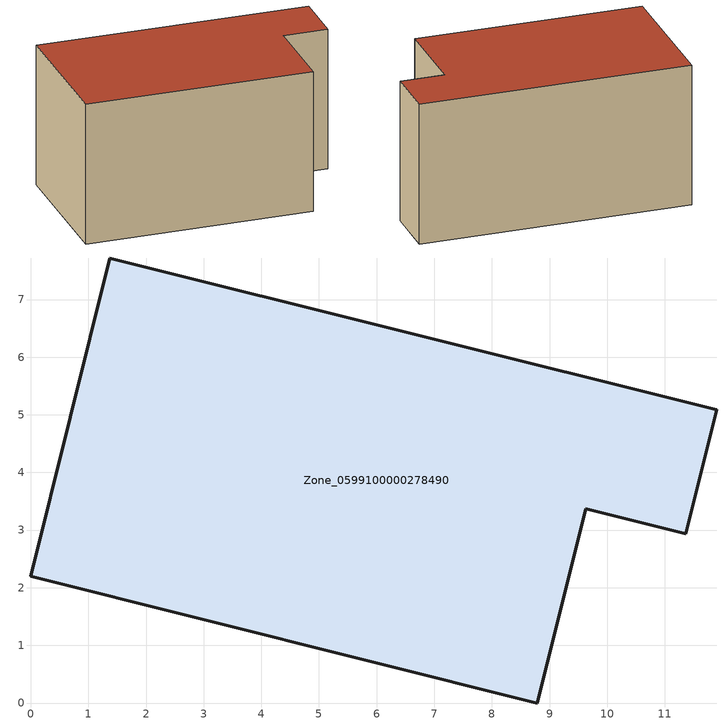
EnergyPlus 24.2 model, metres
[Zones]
Zone_0599100000278490
 floor ground (C_G): 0,2.2 1.37,7.72 11.9,5.09 11.36,2.94 9.63,3.37 8.79,0 z0
 wall outside (C_F): 1.37,7.72 0,2.2 8.79,0 9.63,3.37 11.36,2.94 11.9,5.09 1.37,7.72 z0:5.78
 roof outside (C_R): 11.9,5.09 1.37,7.72 0,2.2 8.79,0 9.63,3.37 11.36,2.94 z5.78
[BUILDING]
Pand.0599100000278490: North Axis=0; Terrain=City; Loads Convergence Tolerance Value=0.04; Temperature Convergence Tolerance Value=0.4; Solar Distribution=FullExterior; Maximum Number of Warmup Days=25; Minimum Number of Warmup Days=1
[Site:Location]
Rotterdam.The.Hague.AP_ZH_NLD Design_Conditions: Latitude=51.96; Longitude=4.45; Time Zone=1; Elevation=-4.5
[SITE:GROUNDTEMPERATURE:BUILDINGSURFACE]
18, 18, 18, 18, 18, 18, 18, 18, 18, 18, 18, 18
[MATERIAL] Thermal Absorptance=0.9; Solar Absorptance=0.7; Visible Absorptance=0.7
Name | Roughness | Thickness | Conductivity | Density | Specific Heat
G.TI.1975-1991 | MediumSmooth | 0.15 | 0.288461 | 540 | 1210
F.TI.1975-1991 | Rough | 0.3 | 0.230769 | 1920 | 840
R.TI.1975-1991 | MediumRough | 0.2 | 0.153846 | 1500 | 1000
[CONSTRUCTION]
C_G: G.TI.1975-1991
C_F: F.TI.1975-1991
C_R: R.TI.1975-1991
[ZONE]
Zone_0599100000278490: Type=1; Multiplier=1; Ceiling Height=Autocalculate; Volume=Autocalculate; Floor Area=autocalculate; Part of Total Floor Area=Yes
[ZONEINFILTRATION:DESIGNFLOWRATE]
Infil_Zone_0599100000278490: Zone or ZoneList or Space or SpaceList=Zone_0599100000278490; Schedule=AlwaysOn; Design Flow Rate Calculation Method=Flow/Area; Flow Rate per Floor Area=0.003; Constant Term Coefficient=1; Temperature Term Coefficient=0; Velocity Term Coefficient=0; Velocity Squared Term Coefficient=0
[HVACTEMPLATE:ZONE:IDEALLOADSAIRSYSTEM]
Zone_0599100000278490: Maximum Heating Supply Air Temperature=50; Minimum Cooling Supply Air Temperature=13; Maximum Heating Supply Air Humidity Ratio=0.0156; Minimum Cooling Supply Air Humidity Ratio=0.0077; Heating Limit=NoLimit; Cooling Limit=NoLimit; Dehumidification Control Type=ConstantSensibleHeatRatio; Cooling Sensible Heat Ratio=0.7; Dehumidification Setpoint=60; Humidification Control Type=None; Humidification Setpoint=30; Outdoor Air Method=None; Outdoor Air Flow Rate per Person=0.00944; Outdoor Air Flow Rate per Zone Floor Area=0; Outdoor Air Flow Rate per Zone=0; Demand Controlled Ventilation Type=None; Outdoor Air Economizer Type=NoEconomizer; Heat Recovery Type=None; Sensible Heat Recovery Effectiveness=0.7; Latent Heat Recovery Effectiveness=0.65
[ZONECONTROL:THERMOSTAT]
ThermostatControl_Zone_0599100000278490: Zone or ZoneList=Zone_0599100000278490; Control Type Schedule=DualSetpointControlType; Control 1=Thermostat_Zone_0599100000278490; Temperature Difference Between Cutout And Setpoint=0
[THERMOSTATSETPOINT:DUALSETPOINT]
Thermostat_Zone_0599100000278490: Heating Setpoint Temperature Schedule=HeatingSetpoint_Zone_0599100000278490; Cooling Setpoint Temperature Schedule=CoolingSetpoint_Zone_0599100000278490
[SCHEDULE:COMPACT]
HeatingSetpoint_Zone_0599100000278490: Through: 12/31, For: AllDays, Until: 24:00, 21
CoolingSetpoint_Zone_0599100000278490: Through: 12/31, For: AllDays, Until: 24:00, 24
DualSetpointControlType: Through: 12/31, For: AllDays, Until: 24:00, 4
AlwaysOn: Through: 12/31, For: AllDays, Until: 24:00, 1
